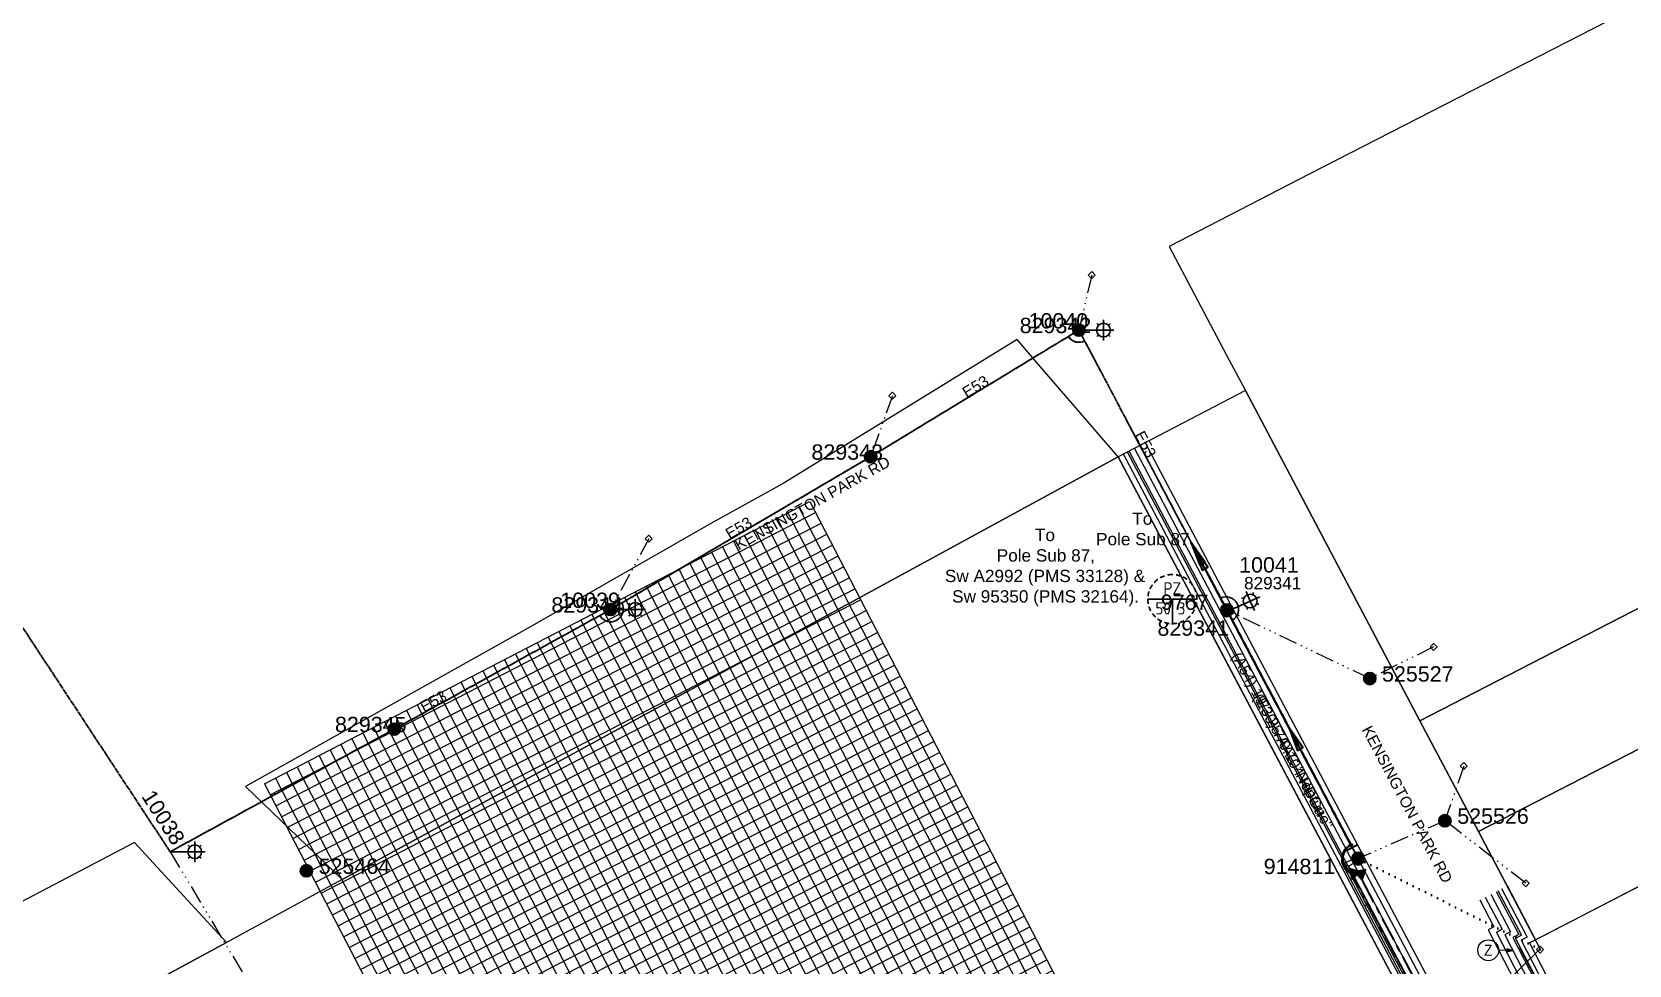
# Model space of a CAD drawing. Header units: metres. Extents: x 0 to 304202, y 0 to 6270858.
# Drawn here: x 303412.2 to 303672.4, y 6270554.1 to 6270706 of the extents above; entities that cross this region are included whole.
import ezdxf
from ezdxf import colors
from ezdxf.entities.mleader import LeaderData, LeaderLine
from ezdxf.enums import TextEntityAlignment as Align
from ezdxf.math import Vec2, Vec3

# ---------------------------------------------------------------- set-up
doc = ezdxf.new("R2010")
doc.units = ezdxf.units.M
for name, pattern in [('Cable Exist OH', [1, 1, 0]), ('Cable Exist UG', [7, 4, -1, 1, -1]), ('Cable Remove', [1, 0, -1]), ('Dash', [5, 3, -2]), ('PHANTOMX2', [6.6, 3, -0.75, 0.2, -0.75, 0.2, -0.75, 0.2, -0.75])]:
    doc.linetypes.add(name, pattern=pattern)
doc.layers.get('0').update_dxf_attribs({"color": 6})
for name, color, linetype, lineweight in [('_User Miscellaneous1', 30, 'Continuous', 13), ('_User Miscellaneous2', 31, 'Continuous', 13), ('_User_HV_Exist', 1, 'Continuous', 35), ('_User_LV_Exist', 5, 'Continuous', 35), ('Cadastre Developer_SP_NEW', 92, 'Continuous', 15), ('Cadastre Land Parcels_SP_EXT', 118, 'Continuous', 15), ('Cadastre Roads_SP_EXT', 218, 'Continuous', 15), ('Mains_HV_EXT', 13, 'Continuous', 25), ('Mains_LV_EXT', 163, 'Continuous', 25), ('Mains_SL_EXT', 131, 'Continuous', 25), ('Services_SP_EXT', 42, 'PHANTOMX2', 20), ('Services_SP_MOD', 3, 'PHANTOMX2', 20)]:
    doc.layers.add(name, color=color, linetype=linetype, lineweight=lineweight)
doc.layers.add('_User Miscellaneous10', color=252, linetype='Continuous', lineweight=13, plot=False, transparency=0.65)
doc.layers.add('_User Miscellaneous12', color=252, linetype='Continuous', lineweight=13, plot=False, transparency=0.5)
for name, color, linetype in [('Equip_SL_EXT', 7, 'Continuous'), ('Equip_SP_SL_EXT', 7, 'Continuous'), ('Mains_HV_MOD', 3, 'Continuous'), ('Mains_LV_MOD', 3, 'Continuous'), ('SupportsOH_SP_TR_HV_LV_SL_EXT', 7, 'Continuous'), ('Trench_SP_NEW', 2, 'Continuous')]:
    doc.layers.add(name, color=color, linetype=linetype)
doc.styles.add('iecARIAL', font='arial.ttf', dxfattribs={"height": 2})
doc.styles.add('IESYMBOL1', font='isocp.shx')
doc.styles.add('POLE_LABEL', font='arial.ttf', dxfattribs={"height": 2})
doc.styles.add('SL_LABEL', font='arial.ttf', dxfattribs={"height": 2})
doc.styles.add('SLCP_LABEL', font='arial.ttf', dxfattribs={"height": 2})
doc.styles.get("Standard").update_dxf_attribs({"font": 'arial.ttf'})
doc.linetypes.add('IE Trench HV', pattern='A,4,-0.4,["/",Standard,S=2,R=0,X=0.25,Y=-1],-1.6', length=6)

# ---------------------------------------------------------------- blocks, each defined once
blk = doc.blocks.new('SL_LANTERN_EXT')
at = {"flags": 9}
for tag, p in [('LRATECODE', (-7.4, 0)), ('LOUTREACHVOCAB', (-7.2, 0)), ('LOUTREACH', (-7, 0)), ('LANTNUMBER', (-6.6, 0)), ('LNEW', (-6.4, 0)), ('LMASTVOCAB', (-6.2, 0)), ('LMAST', (-6, 0)), ('LLAMPVOCAB', (-5.8, 0)), ('LLAMP', (-5.6, 0)), ('LEXIST', (-5.4, 0)), ('LCHARGE3PERCENT', (-5.2, 0)), ('LCHARGE3', (-5, 0)), ('LCHARGE2PERCENT', (-4.8, 0)), ('LCHARGE2', (-4.6, 0)), ('LCHARGE1PERCENT', (-4.4, 0)), ('LCHARGE1', (-4.2, 0)), ('LCATEGORY', (-4, 0)), ('LBRACKETVOCAB', (-3.8, 0)), ('LBRACKET', (-3.6, 0)), ('LKINGHEIGHT', (-3.4, 0)), ('CREPLACE', (-3.2, 0)), ('CREMOVE', (-3, 0)), ('CNUMBER', (-2.8, 0)), ('CNEW', (-2.6, 0)), ('CEXIST', (-2.4, 0)), ('USAGE', (-2.2, 0)), ('STATE', (-2, 0)), ('OWNED_BY', (-1.8, 0)), ('ORIENTATION', (-1.6, 0)), ('OPERATING_VOLTAGE', (-1.4, 0)), ('NO_PHASES', (-1.2, 0)), ('LANTERN_TYPE', (-1, 0)), ('LANTERN_PURPOSE', (-0.8, 0)), ('CONTROL_TYPE', (-0.6, 0)), ('CONSTRUCTED_VOLTAGE', (-0.4, 0))]:
    blk.add_attdef(tag, text='', height=0.001, rotation=270, dxfattribs=at).set_placement(p, align=Align.MIDDLE_LEFT)
at = {"style": 'SL_LABEL', "flags": 9}
blk.add_attdef('STREET_CODE', text='', height=0.001, rotation=270, dxfattribs=at).set_placement((0, 0), align=Align.MIDDLE_LEFT)
at = {"flags": 1}
blk.add_attdef('Z', (0, 0), '', height=0.001, rotation=270, dxfattribs=at)
at = {"width": 0.9}
blk.add_attdef('LNUMBER', text='', height=1, dxfattribs=at).set_placement((7, -1), align=Align.MIDDLE_LEFT)
at = {"flags": 9}
for tag, p in [('LREMOVE', (0, -7.6)), ('LREPLACE', (0, -7.8)), ('LTYPE', (0, -8)), ('LTYPEVOCAB', (0, -8.2)), ('LEGEND', (0, -8.4)), ('SUBURB', (0, -8.6)), ('STREETNAME', (0, -8.8)), ('LOCATION', (0, -9)), ('NOTES', (0, -9.2)), ('MAINTAINED_BY', (0, -9.86))]:
    blk.add_attdef(tag, text='', height=0.001, dxfattribs=at).set_placement(p, align=Align.MIDDLE_LEFT)
blk.add_attdef('OPERATED_BY', (0, -9.61), '', height=0.001, dxfattribs=at)
at = {"transparency": 33554687}
blk.add_wipeout([(5.69, 0), (5.06, -1.06), (4, -1.69), (2.94, -1.06), (2.31, 0), (2.94, 1.06), (4, 1.69), (5.06, 1.06)], dxfattribs=at)
for p, q in [((0, 0), (4, 0)), ((2.94, 1.06), (3.2, 0.8)), ((4, 1.69), (4, 0)), ((5.06, 1.06), (4.8, 0.8)), ((2.94, -1.06), (3.2, -0.8)), ((4, 0), (5.69, 0)), ((4, 0), (4, -1.69)), ((5.06, -1.06), (4.8, -0.8))]:
    blk.add_line(p, q)
blk.add_circle((4, 0), 1.12)
blk = doc.blocks.new('*U285')
at = {"width": 0.9}
blk.add_attdef('LNUMBER', text='', height=1, rotation=23.9719, dxfattribs=at).set_placement((6.8, 1.93), align=Align.MIDDLE_LEFT)
at = {"flags": 9}
for tag, p in [('LRATECODE', (-7.4, 0)), ('LOUTREACHVOCAB', (-7.2, 0)), ('LOUTREACH', (-7, 0)), ('LANTNUMBER', (-6.6, 0)), ('LNEW', (-6.4, 0)), ('LMASTVOCAB', (-6.2, 0)), ('LMAST', (-6, 0)), ('LLAMPVOCAB', (-5.8, 0)), ('LLAMP', (-5.6, 0)), ('LEXIST', (-5.4, 0)), ('LCHARGE3PERCENT', (-5.2, 0)), ('LCHARGE3', (-5, 0)), ('LCHARGE2PERCENT', (-4.8, 0)), ('LCHARGE2', (-4.6, 0)), ('LCHARGE1PERCENT', (-4.4, 0)), ('LCHARGE1', (-4.2, 0)), ('LCATEGORY', (-4, 0)), ('LBRACKETVOCAB', (-3.8, 0)), ('LBRACKET', (-3.6, 0)), ('LKINGHEIGHT', (-3.4, 0)), ('CREPLACE', (-3.2, 0)), ('CREMOVE', (-3, 0)), ('CNUMBER', (-2.8, 0)), ('CNEW', (-2.6, 0)), ('CEXIST', (-2.4, 0)), ('USAGE', (-2.2, 0)), ('STATE', (-2, 0)), ('OWNED_BY', (-1.8, 0)), ('ORIENTATION', (-1.6, 0)), ('OPERATING_VOLTAGE', (-1.4, 0)), ('NO_PHASES', (-1.2, 0)), ('LANTERN_TYPE', (-1, 0)), ('LANTERN_PURPOSE', (-0.8, 0)), ('CONTROL_TYPE', (-0.6, 0)), ('CONSTRUCTED_VOLTAGE', (-0.4, 0))]:
    blk.add_attdef(tag, text='', height=0.001, rotation=270, dxfattribs=at).set_placement(p, align=Align.MIDDLE_LEFT)
at = {"style": 'SL_LABEL', "flags": 9}
blk.add_attdef('STREET_CODE', text='', height=0.001, rotation=270, dxfattribs=at).set_placement((0, 0), align=Align.MIDDLE_LEFT)
at = {"flags": 1}
blk.add_attdef('Z', (0, 0), '', height=0.001, rotation=270, dxfattribs=at)
at = {"flags": 9}
for tag, p in [('LREMOVE', (0, -7.6)), ('LREPLACE', (0, -7.8)), ('LTYPE', (0, -8)), ('LTYPEVOCAB', (0, -8.2)), ('LEGEND', (0, -8.4)), ('SUBURB', (0, -8.6)), ('STREETNAME', (0, -8.8)), ('LOCATION', (0, -9)), ('NOTES', (0, -9.2)), ('MAINTAINED_BY', (0, -9.86))]:
    blk.add_attdef(tag, text='', height=0.001, dxfattribs=at).set_placement(p, align=Align.MIDDLE_LEFT)
blk.add_attdef('OPERATED_BY', (0, -9.61), '', height=0.001, dxfattribs=at)
at = {"transparency": 33554687}
blk.add_wipeout([(5.2, 2.31), (5.06, 1.09), (4.34, 0.08), (3.12, 0.23), (2.11, 0.94), (2.25, 2.16), (2.97, 3.17), (4.19, 3.03)], dxfattribs=at)
for p, q in [((2.97, 3.17), (3.65, 1.63)), ((4.19, 3.03), (4.06, 2.68)), ((0, 0), (3.65, 1.63)), ((2.25, 2.16), (2.6, 2.03)), ((3.12, 0.23), (3.25, 0.58)), ((3.65, 1.63), (5.2, 2.31)), ((3.65, 1.63), (4.34, 0.08)), ((5.06, 1.09), (4.71, 1.22))]:
    blk.add_line(p, q)
blk.add_circle((3.65, 1.63), 1.12)
blk = doc.blocks.new('CCP_EXT')
at = {"flags": 9}
blk.add_attdef('NOTES', text='', height=0.2, dxfattribs=at).set_placement((0, -2), align=Align.MIDDLE_LEFT)
at = {"transparency": 33554687}
blk.add_wipeout([(0, 0.57), (0.57, 0), (0, -0.57), (-0.57, 0)], dxfattribs=at)
blk.add_lwpolyline([(-0.57, 0), (0, 0.57), (0.57, 0), (0, -0.57), (-0.57, 0)])
at = {"flags": 1}
blk.add_attdef('Z', (0, 0), '', height=0.2, dxfattribs=at)
at = {"flags": 9}
for tag, p in [('CCP_TYPE', (0, 0)), ('CONSTRUCTED_VOLTAGE', (0, -0.2)), ('OPERATING_VOLTAGE', (0, -0.6)), ('ORIENTATION', (0, -0.8)), ('OWNED_BY', (0, -1)), ('STATE', (0, -1.8)), ('NO_PHASES', (0, -0.4)), ('USAGE', (0, -1.2)), ('LEGEND', (0, -1.4)), ('LIFE_SUPPORT', (0, -1.6))]:
    blk.add_attdef(tag, text='', height=0.2, dxfattribs=at).set_placement(p, align=Align.MIDDLE_LEFT)
blk = doc.blocks.new('POLE_EXT')
blk.add_hatch(color=256).paths.add_polyline_path([(-1, 0, 1), (1, 0, 1)])
blk.add_lwpolyline([(-1, 0, 1), (1, 0, 1)], format="xyb", close=True)
at = {"flags": 8}
blk.add_attdef('pNumber', text='', height=2, dxfattribs=at).set_placement((2.5, 2.5), align=Align.MIDDLE_CENTER)
at = {"style": 'POLE_LABEL', "flags": 9}
for tag, p in [('STRUCTURE_PLANT_NUMBER', (1.35, 0.03)), ('STREET_CODE', (1.35, -0.2))]:
    blk.add_attdef(tag, text='', height=0.2, dxfattribs=at).set_placement(p, align=Align.MIDDLE_LEFT)
at = {"flags": 9}
for tag, p in [('OWNED_BY', (1.35, -0.4)), ('SPECIAL_USE', (1.35, -0.8)), ('STATE', (1.35, -1)), ('cLV', (1.35, -1.4)), ('hDepth', (1.35, -1.6)), ('hDia', (1.35, -1.8)), ('cHV', (1.35, -2)), ('PARENT', (1.35, -0.6)), ('USAGE', (1.35, -1.2)), ('LBRACKET', (1.35, -2.2)), ('LExisting', (1.35, -2.4)), ('LANTNUMBER', (1.35, -2.6)), ('cLinedev', (1.35, -3.4)), ('pExisting', (1.35, -3.8)), ('pFooting', (1.35, -4.4)), ('pNew', (1.35, -4.6)), ('pRelocate', (1.35, -5)), ('pRemove', (1.35, -5.2)), ('LOther', (1.35, -2.8)), ('LRemove', (1.35, -3)), ('LEGEND', (1.35, -3.2)), ('LOCATION', (1.35, -3.6)), ('PFNUMBER', (1.35, -4)), ('NEWPFNUMBER', (1.35, -4.2)), ('pReplace', (1.35, -5.4)), ('pStay', (1.35, -5.6)), ('pType', (1.35, -5.8)), ('cspan', (1.35, -6)), ('STREETNAME', (1.35, -6.2)), ('SUBURB', (1.35, -6.4)), ('OPERATED_BY', (1.36, -7.01)), ('NOTES', (1.35, -6.6)), ('MAINTAINED_BY', (1.36, -6.81))]:
    blk.add_attdef(tag, text='', height=0.2, dxfattribs=at).set_placement(p, align=Align.MIDDLE_LEFT)
at = {"flags": 1}
blk.add_attdef('Z', (1.35, -7.33), '', height=0.2, dxfattribs=at)
blk = doc.blocks.new('SLCP_ZELL_EXT')
at = {"flags": 8}
blk.add_attdef('ASSET_NUM', text='', height=2, dxfattribs=at).set_placement((0, 6), align=Align.MIDDLE_CENTER)
for tag, flags, p in [('CONSTRUCTED_VOLTAGE', 9, (0.25, -0.5)), ('CONTROL_TYPE', 9, (0.25, -0.7)), ('OPERATING_VOLTAGE', 9, (0.25, -1.1)), ('ORIENTATION', 9, (0.25, -1.3)), ('OWNED_BY', 9, (0.25, -1.5)), ('OPERATED_BY', 9, (0.25, -1.7)), ('STATE', 9, (0.25, -2.7)), ('NO_PHASES', 9, (0.25, -0.9)), ('MAINTAINED_BY', 9, (0.25, -1.9)), ('USAGE', 9, (0.25, -2.1)), ('LOCATION', 9, (0.25, -2.3)), ('NOTES', 9, (0.25, -2.5)), ('AMP_RATING', 9, (0.25, -3.3)), ('STREETNAME', 9, (0.25, -2.9)), ('SUBURB', 9, (0.25, -3.1)), ('Z', 1, (0.25, -3.5))]:
    blk.add_attdef(tag, text='', height=0.2, dxfattribs=dict(flags=flags)).set_placement(p, align=Align.MIDDLE_LEFT)
at = {"transparency": 33554687}
blk.add_wipeout([(-0.05, 4), (-0.15, 4), (-0.25, 3.99), (-0.34, 3.99), (-0.44, 3.98), (-0.54, 3.96), (-0.64, 3.95), (-0.73, 3.93), (-0.83, 3.91), (-0.92, 3.89), (-1.02, 3.87), (-1.11, 3.84), (-1.21, 3.81), (-1.3, 3.78), (-1.39, 3.75), (-1.49, 3.71), (-1.58, 3.68), (-1.67, 3.64), (-1.75, 3.59), (-1.84, 3.55), (-1.93, 3.5), (-2.01, 3.46), (-2.1, 3.41), (-2.18, 3.35), (-2.26, 3.3), (-2.34, 3.24), (-2.42, 3.18), (-2.5, 3.12), (-2.58, 3.06), (-2.65, 3), (-2.72, 2.93), (-2.79, 2.86), (-2.86, 2.79), (-2.93, 2.72), (-3, 2.65), (-3.06, 2.58), (-3.12, 2.5), (-3.18, 2.42), (-3.24, 2.34), (-3.3, 2.26), (-3.35, 2.18), (-3.41, 2.1), (-3.46, 2.01), (-3.5, 1.93), (-3.55, 1.84), (-3.59, 1.75), (-3.64, 1.67), (-3.68, 1.58), (-3.71, 1.49), (-3.75, 1.39), (-3.78, 1.3), (-3.81, 1.21), (-3.84, 1.11), (-3.87, 1.02), (-3.89, 0.92), (-3.91, 0.83), (-3.93, 0.73), (-3.95, 0.64), (-3.96, 0.54), (-3.98, 0.44), (-3.99, 0.34), (-3.99, 0.25), (-4, 0.15), (-4, 0.05), (-4, -0.05), (-4, -0.15), (-3.99, -0.25), (-3.99, -0.34), (-3.98, -0.44), (-3.96, -0.54), (-3.95, -0.64), (-3.93, -0.73), (-3.91, -0.83), (-3.89, -0.92), (-3.87, -1.02), (-3.84, -1.11), (-3.81, -1.21), (-3.78, -1.3), (-3.75, -1.39), (-3.71, -1.49), (-3.68, -1.58), (-3.64, -1.67), (-3.59, -1.75), (-3.55, -1.84), (-3.5, -1.93), (-3.46, -2.01), (-3.41, -2.1), (-3.35, -2.18), (-3.3, -2.26), (-3.24, -2.34), (-3.18, -2.42), (-3.12, -2.5), (-3.06, -2.58), (-3, -2.65), (-2.93, -2.72), (-2.86, -2.79), (-2.79, -2.86), (-2.72, -2.93), (-2.65, -3), (-2.58, -3.06), (-2.5, -3.12), (-2.42, -3.18), (-2.34, -3.24), (-2.26, -3.3), (-2.18, -3.35), (-2.1, -3.41), (-2.01, -3.46), (-1.93, -3.5), (-1.84, -3.55), (-1.75, -3.59), (-1.67, -3.64), (-1.58, -3.68), (-1.49, -3.71), (-1.39, -3.75), (-1.3, -3.78), (-1.21, -3.81), (-1.11, -3.84), (-1.02, -3.87), (-0.92, -3.89), (-0.83, -3.91), (-0.73, -3.93), (-0.64, -3.95), (-0.54, -3.96), (-0.44, -3.98), (-0.34, -3.99), (-0.25, -3.99), (-0.15, -4), (-0.05, -4), (0.05, -4), (0.15, -4), (0.25, -3.99), (0.34, -3.99), (0.44, -3.98), (0.54, -3.96), (0.64, -3.95), (0.73, -3.93), (0.83, -3.91), (0.92, -3.89), (1.02, -3.87), (1.11, -3.84), (1.21, -3.81), (1.3, -3.78), (1.39, -3.75), (1.49, -3.71), (1.58, -3.68), (1.67, -3.64), (1.75, -3.59), (1.84, -3.55), (1.93, -3.5), (2.01, -3.46), (2.1, -3.41), (2.18, -3.35), (2.26, -3.3), (2.34, -3.24), (2.42, -3.18), (2.5, -3.12), (2.58, -3.06), (2.65, -3), (2.72, -2.93), (2.79, -2.86), (2.86, -2.79), (2.93, -2.72), (3, -2.65), (3.06, -2.58), (3.12, -2.5), (3.18, -2.42), (3.24, -2.34), (3.3, -2.26), (3.35, -2.18), (3.41, -2.1), (3.46, -2.01), (3.5, -1.93), (3.55, -1.84), (3.59, -1.75), (3.64, -1.67), (3.68, -1.58), (3.71, -1.49), (3.75, -1.39), (3.78, -1.3), (3.81, -1.21), (3.84, -1.11), (3.87, -1.02), (3.89, -0.92), (3.91, -0.83), (3.93, -0.73), (3.95, -0.64), (3.96, -0.54), (3.98, -0.44), (3.99, -0.34), (3.99, -0.25), (4, -0.15), (4, -0.05), (4, 0.05), (4, 0.15), (3.99, 0.25), (3.99, 0.34), (3.98, 0.44), (3.96, 0.54), (3.95, 0.64), (3.93, 0.73), (3.91, 0.83), (3.89, 0.92), (3.87, 1.02), (3.84, 1.11), (3.81, 1.21), (3.78, 1.3), (3.75, 1.39), (3.71, 1.49), (3.68, 1.58), (3.64, 1.67), (3.59, 1.75), (3.55, 1.84), (3.5, 1.93), (3.46, 2.01), (3.41, 2.1), (3.35, 2.18), (3.3, 2.26), (3.24, 2.34), (3.18, 2.42), (3.12, 2.5), (3.06, 2.58), (3, 2.65), (2.93, 2.72), (2.86, 2.79), (2.79, 2.86), (2.72, 2.93), (2.65, 3), (2.58, 3.06), (2.5, 3.12), (2.42, 3.18), (2.34, 3.24), (2.26, 3.3), (2.18, 3.35), (2.1, 3.41), (2.01, 3.46), (1.93, 3.5), (1.84, 3.55), (1.75, 3.59), (1.67, 3.64), (1.58, 3.68), (1.49, 3.71), (1.39, 3.75), (1.3, 3.78), (1.21, 3.81), (1.11, 3.84), (1.02, 3.87), (0.92, 3.89), (0.83, 3.91), (0.73, 3.93), (0.64, 3.95), (0.54, 3.96), (0.44, 3.98), (0.34, 3.99), (0.25, 3.99), (0.15, 4), (0.05, 4)], dxfattribs=at)
for p, q in [((-4, 0), (4, 0)), ((0, 0), (0, -4))]:
    blk.add_line(p, q)
at = {"linetype": 'Dash', "ltscale": 0.25, "flags": 128}
blk.add_lwpolyline([(-0.05, 4), (-0.15, 4), (-0.25, 3.99), (-0.34, 3.99), (-0.44, 3.98), (-0.54, 3.96), (-0.64, 3.95), (-0.73, 3.93), (-0.83, 3.91), (-0.92, 3.89), (-1.02, 3.87), (-1.11, 3.84), (-1.21, 3.81), (-1.3, 3.78), (-1.39, 3.75), (-1.49, 3.71), (-1.58, 3.68), (-1.67, 3.64), (-1.75, 3.59), (-1.84, 3.55), (-1.93, 3.5), (-2.01, 3.46), (-2.1, 3.41), (-2.18, 3.35), (-2.26, 3.3), (-2.34, 3.24), (-2.42, 3.18), (-2.5, 3.12), (-2.58, 3.06), (-2.65, 3), (-2.72, 2.93), (-2.79, 2.86), (-2.86, 2.79), (-2.93, 2.72), (-3, 2.65), (-3.06, 2.58), (-3.12, 2.5), (-3.18, 2.42), (-3.24, 2.34), (-3.3, 2.26), (-3.35, 2.18), (-3.41, 2.1), (-3.46, 2.01), (-3.5, 1.93), (-3.55, 1.84), (-3.59, 1.75), (-3.64, 1.67), (-3.68, 1.58), (-3.71, 1.49), (-3.75, 1.39), (-3.78, 1.3), (-3.81, 1.21), (-3.84, 1.11), (-3.87, 1.02), (-3.89, 0.92), (-3.91, 0.83), (-3.93, 0.73), (-3.95, 0.64), (-3.96, 0.54), (-3.98, 0.44), (-3.99, 0.34), (-3.99, 0.25), (-4, 0.15), (-4, 0.05), (-4, -0.05), (-4, -0.15), (-3.99, -0.25), (-3.99, -0.34), (-3.98, -0.44), (-3.96, -0.54), (-3.95, -0.64), (-3.93, -0.73), (-3.91, -0.83), (-3.89, -0.92), (-3.87, -1.02), (-3.84, -1.11), (-3.81, -1.21), (-3.78, -1.3), (-3.75, -1.39), (-3.71, -1.49), (-3.68, -1.58), (-3.64, -1.67), (-3.59, -1.75), (-3.55, -1.84), (-3.5, -1.93), (-3.46, -2.01), (-3.41, -2.1), (-3.35, -2.18), (-3.3, -2.26), (-3.24, -2.34), (-3.18, -2.42), (-3.12, -2.5), (-3.06, -2.58), (-3, -2.65), (-2.93, -2.72), (-2.86, -2.79), (-2.79, -2.86), (-2.72, -2.93), (-2.65, -3), (-2.58, -3.06), (-2.5, -3.12), (-2.42, -3.18), (-2.34, -3.24), (-2.26, -3.3), (-2.18, -3.35), (-2.1, -3.41), (-2.01, -3.46), (-1.93, -3.5), (-1.84, -3.55), (-1.75, -3.59), (-1.67, -3.64), (-1.58, -3.68), (-1.49, -3.71), (-1.39, -3.75), (-1.3, -3.78), (-1.21, -3.81), (-1.11, -3.84), (-1.02, -3.87), (-0.92, -3.89), (-0.83, -3.91), (-0.73, -3.93), (-0.64, -3.95), (-0.54, -3.96), (-0.44, -3.98), (-0.34, -3.99), (-0.25, -3.99), (-0.15, -4), (-0.05, -4), (0.05, -4), (0.15, -4), (0.25, -3.99), (0.34, -3.99), (0.44, -3.98), (0.54, -3.96), (0.64, -3.95), (0.73, -3.93), (0.83, -3.91), (0.92, -3.89), (1.02, -3.87), (1.11, -3.84), (1.21, -3.81), (1.3, -3.78), (1.39, -3.75), (1.49, -3.71), (1.58, -3.68), (1.67, -3.64), (1.75, -3.59), (1.84, -3.55), (1.93, -3.5), (2.01, -3.46), (2.1, -3.41), (2.18, -3.35), (2.26, -3.3), (2.34, -3.24), (2.42, -3.18), (2.5, -3.12), (2.58, -3.06), (2.65, -3), (2.72, -2.93), (2.79, -2.86), (2.86, -2.79), (2.93, -2.72), (3, -2.65), (3.06, -2.58), (3.12, -2.5), (3.18, -2.42), (3.24, -2.34), (3.3, -2.26), (3.35, -2.18), (3.41, -2.1), (3.46, -2.01), (3.5, -1.93), (3.55, -1.84), (3.59, -1.75), (3.64, -1.67), (3.68, -1.58), (3.71, -1.49), (3.75, -1.39), (3.78, -1.3), (3.81, -1.21), (3.84, -1.11), (3.87, -1.02), (3.89, -0.92), (3.91, -0.83), (3.93, -0.73), (3.95, -0.64), (3.96, -0.54), (3.98, -0.44), (3.99, -0.34), (3.99, -0.25), (4, -0.15), (4, -0.05), (4, 0.05), (4, 0.15), (3.99, 0.25), (3.99, 0.34), (3.98, 0.44), (3.96, 0.54), (3.95, 0.64), (3.93, 0.73), (3.91, 0.83), (3.89, 0.92), (3.87, 1.02), (3.84, 1.11), (3.81, 1.21), (3.78, 1.3), (3.75, 1.39), (3.71, 1.49), (3.68, 1.58), (3.64, 1.67), (3.59, 1.75), (3.55, 1.84), (3.5, 1.93), (3.46, 2.01), (3.41, 2.1), (3.35, 2.18), (3.3, 2.26), (3.24, 2.34), (3.18, 2.42), (3.12, 2.5), (3.06, 2.58), (3, 2.65), (2.93, 2.72), (2.86, 2.79), (2.79, 2.86), (2.72, 2.93), (2.65, 3), (2.58, 3.06), (2.5, 3.12), (2.42, 3.18), (2.34, 3.24), (2.26, 3.3), (2.18, 3.35), (2.1, 3.41), (2.01, 3.46), (1.93, 3.5), (1.84, 3.55), (1.75, 3.59), (1.67, 3.64), (1.58, 3.68), (1.49, 3.71), (1.39, 3.75), (1.3, 3.78), (1.21, 3.81), (1.11, 3.84), (1.02, 3.87), (0.92, 3.89), (0.83, 3.91), (0.73, 3.93), (0.64, 3.95), (0.54, 3.96), (0.44, 3.98), (0.34, 3.99), (0.25, 3.99), (0.15, 4), (0.05, 4)], close=True, dxfattribs=at)
at = {"style": 'IESYMBOL1'}
for s, p in [('PZ', (0, 1.75)), ('50', (-1.5, -1.5)), ('3', (1.5, -1.5))]:
    blk.add_text(s, height=2, dxfattribs=at).set_placement(p, align=Align.MIDDLE_CENTER)
blk = doc.blocks.new('ARROW')
h = blk.add_hatch(color=256)
h.dxf.hatch_style = 1
h.paths.add_polyline_path([(-4, 0), (0, -0.5), (0, 0.5)])
blk.add_line((-0.5, 0), (-4, 0))
at = {"flags": 128}
blk.add_lwpolyline([(-4, 0), (0, -0.5), (0, 0.5)], close=True, dxfattribs=at)
blk.add_circle((0, 0), 0.0001)
blk = doc.blocks.new('*U283')
h = blk.add_hatch(color=256)
h.dxf.hatch_style = 1
h.paths.add_polyline_path([(-2.53, 2.42), (-2.04, 0.76), (-0.84, 2.01)])
h = blk.add_hatch(color=256)
h.dxf.hatch_style = 1
edge = h.paths.add_edge_path()
edge.add_arc((2.5, 0), 0.2, 0, 360)
for p, q in [((2, -1), (2, 1)), ((2, 0), (2.5, 0))]:
    blk.add_line(p, q)
at = {"flags": 128}
blk.add_lwpolyline([(-2.53, 2.42), (-2.04, 0.76), (-0.84, 2.01)], close=True, dxfattribs=at)
blk.add_circle((2.5, 0), 0.2)
blk = doc.blocks.new('*U295')
h = blk.add_hatch(color=256)
h.dxf.hatch_style = 1
h.paths.add_polyline_path([(-1.87, 3.54), (-0.44, -0.23), (0.44, 0.23)])
blk.add_line((-0.23, 0.44), (-1.87, 3.54))
at = {"flags": 128}
blk.add_lwpolyline([(-1.87, 3.54), (-0.44, -0.23), (0.44, 0.23)], close=True, dxfattribs=at)
blk.add_circle((0, 0), 0.0001)
blk = doc.blocks.new('*U292')
h = blk.add_hatch(color=256)
h.dxf.hatch_style = 1
h.paths.add_polyline_path([(-3.34, 1.03), (-2.17, -0.24), (-1.66, 1.42)])
h = blk.add_hatch(color=256)
h.dxf.hatch_style = 1
edge = h.paths.add_edge_path()
edge.add_arc((2.5, 0), 0.2, 0, 360)
for p, q in [((2, -1), (2, 1)), ((2, 0), (2.5, 0))]:
    blk.add_line(p, q)
at = {"flags": 128}
blk.add_lwpolyline([(-3.34, 1.03), (-2.17, -0.24), (-1.66, 1.42)], close=True, dxfattribs=at)
blk.add_circle((2.5, 0), 0.2)
blk = doc.blocks.new('*U305')
at = {"transparency": 33554559}
for p, q in [((-50, 50), (50, 50)), ((-50, 50), (-50, -50)), ((-48, 50), (-48, -50)), ((-46, 50), (-46, -50)), ((-44, 50), (-44, -50)), ((-42, 50), (-42, -50)), ((-40, 50), (-40, -50)), ((-38, 50), (-38, -50)), ((-36, 50), (-36, -50)), ((-34, 50), (-34, -50)), ((-32, 50), (-32, -50)), ((-30, 50), (-30, -50)), ((-28, 50), (-28, -50)), ((-26, 50), (-26, -50)), ((-24, 50), (-24, -50)), ((-22, 50), (-22, -50)), ((-20, 50), (-20, -50)), ((-18, 50), (-18, -50)), ((-16, 50), (-16, -50)), ((-14, 50), (-14, -50)), ((-12, 50), (-12, -50)), ((-10, 50), (-10, -50)), ((-8, 50), (-8, -50)), ((-6, 50), (-6, -50)), ((-4, 50), (-4, -50)), ((-2, 50), (-2, -50)), ((0, 50), (0, -50)), ((2, 50), (2, -50)), ((4, 50), (4, -50)), ((6, 50), (6, -50)), ((8, 50), (8, -50)), ((10, 50), (10, -50)), ((12, 50), (12, -50)), ((14, 50), (14, -50)), ((16, 50), (16, -50)), ((18, 50), (18, -50)), ((20, 50), (20, -50)), ((22, 50), (22, -50)), ((24, 50), (24, -50)), ((26, 50), (26, -50)), ((28, 50), (28, -50)), ((30, 50), (30, -50)), ((32, 50), (32, -50)), ((34, 50), (34, -50)), ((36, 50), (36, -50)), ((38, 50), (38, -50)), ((40, 50), (40, -50)), ((42, 50), (42, -50)), ((44, 50), (44, -50)), ((46, 50), (46, -50)), ((48, 50), (48, -50)), ((50, 50), (50, -50)), ((-50, 48), (50, 48)), ((-50, 46), (50, 46)), ((-50, 44), (50, 44)), ((-50, 42), (50, 42)), ((-50, 40), (50, 40)), ((-50, 38), (50, 38)), ((-50, 36), (50, 36)), ((-50, 34), (50, 34)), ((-50, 32), (50, 32)), ((-50, 30), (50, 30)), ((-50, 28), (50, 28)), ((-50, 26), (50, 26)), ((-50, 24), (50, 24)), ((-50, 22), (50, 22)), ((-50, 20), (50, 20)), ((-50, 18), (50, 18)), ((-50, 16), (50, 16)), ((-50, 14), (50, 14)), ((-50, 12), (50, 12)), ((-50, 10), (50, 10)), ((-50, 8), (50, 8)), ((-50, 6), (50, 6)), ((-50, 4), (50, 4)), ((-50, 2), (50, 2)), ((-50, 0), (50, 0)), ((-50, -2), (50, -2)), ((-50, -4), (50, -4)), ((-50, -6), (50, -6)), ((-50, -8), (50, -8)), ((-50, -10), (50, -10)), ((-50, -12), (50, -12)), ((-50, -14), (50, -14)), ((-50, -16), (50, -16)), ((-50, -18), (50, -18)), ((-50, -20), (50, -20)), ((-50, -22), (50, -22)), ((-50, -24), (50, -24)), ((-50, -26), (50, -26)), ((-50, -28), (50, -28)), ((-50, -30), (50, -30)), ((-50, -32), (50, -32)), ((-50, -34), (50, -34)), ((-50, -36), (50, -36)), ((-50, -38), (50, -38)), ((-50, -40), (50, -40)), ((-50, -42), (50, -42)), ((-50, -44), (50, -44)), ((-50, -46), (50, -46)), ((-50, -48), (50, -48)), ((-50, -50), (50, -50))]:
    blk.add_line(p, q, dxfattribs=at)
blk = doc.blocks.new('*U310')
h = blk.add_hatch(color=256)
h.dxf.hatch_style = 1
h.paths.add_polyline_path([(3, 0.24), (3, -0.26), (4, -0.02)])
blk.add_line((4, -0.02), (1.75, -0.01))
at = {"flags": 128}
blk.add_lwpolyline([(3, 0.24), (3, -0.26), (4, -0.02), (3, 0.24)], dxfattribs=at)
blk.add_circle((0, 0), 1.7)
at = {"width": 0.9}
blk.add_attdef('CODE', text='', height=1.8, dxfattribs=at).set_placement((0, 0), align=Align.MIDDLE_CENTER)
at = {"flags": 1}
blk.add_attdef('Z', (0, 0), '', height=0.2, dxfattribs=at)

msp = doc.modelspace()

# ---------------------------------------------------------------- linework, layer by layer
at = {"layer": '_User Miscellaneous1'}
for p, q in [((303628.077, 6270571.749), (303625.724, 6270570.506)), ((303628.413, 6270571.112), (303626.697, 6270570.206)), ((303628.077, 6270571.749), (303628.245, 6270571.431)), ((303628.413, 6270571.112), (303628.245, 6270571.431)), ((303625.724, 6270570.506), (303629.293, 6270563.753)), ((303625.724, 6270570.506), (303626.211, 6270570.356)), ((303626.697, 6270570.206), (303626.211, 6270570.356)), ((303626.697, 6270570.206), (303629.93, 6270564.09)), ((303629.293, 6270563.753), (303629.611, 6270563.922)), ((303629.293, 6270563.753), (303642.485, 6270538.792)), ((303629.93, 6270564.09), (303629.611, 6270563.922)), ((303629.93, 6270564.09), (303643.115, 6270539.141))]:
    msp.add_line(p, q, dxfattribs=at)
at = {"layer": '_User_HV_Exist', "linetype": 'Continuous'}
msp.add_arc((303628.245, 6270571.431), 2.5, 113.2681, 295.11127, dxfattribs=at)
at = {"layer": '_User_LV_Exist', "linetype": 'Continuous'}
msp.add_arc((303628.064, 6270571.345), 2.5, 113.27186, 268.50405, dxfattribs=at)
at = {"layer": 'Cadastre Land Parcels_SP_EXT', "linetype": 'Continuous'}
for points in [[(304010.386, 6270762.295), (303961.56, 6270857.9), (303895.621, 6270824.029), (303811.005, 6270780.664), (303849.391, 6270702.558), (303758.383, 6270655.696), (303638.3, 6270593.86), (303647.849, 6270575.842), (303804.97, 6270656.652), (304010.386, 6270762.295)], [(303758.383, 6270655.696), (303849.391, 6270702.558), (303811.005, 6270780.664), (303803.979, 6270777.035), (303715.143, 6270731.471), (303620.263, 6270682.879), (303597.477, 6270671.105), (303607.261, 6270652.593), (303609.883, 6270647.632), (303638.3, 6270593.86), (303758.383, 6270655.696)], [(304055.717, 6270673.533), (304010.386, 6270762.295), (303804.97, 6270656.652), (303647.849, 6270575.842), (303657.148, 6270558.232), (303851.968, 6270659.115), (303885.585, 6270676.473), (303894.021, 6270658.478), (303920.997, 6270604.122), (304031.986, 6270661.306), (304055.717, 6270673.533)], [(303640.501, 6270539.679), (303589.155, 6270636.832), (303462.755, 6270568.062), (303443.898, 6270557.802), (303428.16, 6270549.24), (303477.615, 6270454.069), (303640.501, 6270539.679)]]:
    msp.add_lwpolyline(points, close=True, dxfattribs=at)
at = {"layer": 'Mains_HV_EXT', "linetype": 'Continuous'}
for points in [[(303581.061, 6270656.442, 0.400923), (303583.732, 6270655.727)], [(303504.702, 6270610.998, 0.9769301), (303508.302, 6270613.05)], [(303607.74, 6270610.222, 0.9728307), (303605.832, 6270613.846)]]:
    msp.add_lwpolyline(points, format="xyb", dxfattribs=at)
at = {"layer": 'Mains_LV_EXT', "linetype": 'Continuous'}
msp.add_lwpolyline([(303581.098, 6270656.384, 0.3988319), (303583.732, 6270655.727)], format="xyb", dxfattribs=at)
at = {"layer": 'Services_SP_MOD'}
msp.add_lwpolyline([(303642.392, 6270577.605), (303628.244, 6270571.431)], dxfattribs=at)

# ---------------------------------------------------------------- block references
at = {"layer": '_User Miscellaneous1'}
ref = msp.add_blockref('POLE_EXT', (303628.238, 6270571.444), dxfattribs=at)
ref.add_attrib('ASSET_NUM', '914811', dxfattribs={"layer": '0', "height": 2.5, "rotation": 0.00305, "style": 'POLE_LABEL'}).set_placement((303624.516, 6270570.167), align=Align.MIDDLE_RIGHT)
at = {"layer": '_User Miscellaneous2', "color": 6}
msp.add_blockref('*U310', (303649.44, 6270556.522), dxfattribs=at).add_auto_attribs({'CODE': 'Z'})
at = {"layer": '_User_HV_Exist'}
msp.add_blockref('*U295', (303602.876, 6270619.438), dxfattribs=at)
at = {"layer": '_User_HV_Exist', "rotation": 117.8529861326016}
msp.add_blockref('*U292', (303628.245, 6270571.431), dxfattribs=at)
at = {"layer": '_User_HV_Exist'}
ref = msp.add_blockref('POLE_EXT', (303628.238, 6270571.444), dxfattribs=at)
ref.add_attrib('ASSET_NUM', '914811', dxfattribs={"layer": '0', "height": 2.5, "rotation": 0.00305, "style": 'POLE_LABEL'}).set_placement((303624.516, 6270570.167), align=Align.MIDDLE_RIGHT)
at = {"layer": '_User_LV_Exist'}
for name, p, rotation in [('ARROW', (303618.82, 6270589.267), 298.1432884646027), ('*U283', (303628.245, 6270571.431), 117.8567431476692)]:
    msp.add_blockref(name, p, dxfattribs=dict(at, rotation=rotation))
ref = msp.add_blockref('POLE_EXT', (303628.238, 6270571.444), dxfattribs=at)
ref.add_attrib('ASSET_NUM', '914811', dxfattribs={"layer": '0', "height": 2.5, "rotation": 0.00305, "style": 'POLE_LABEL'}).set_placement((303624.516, 6270570.167), align=Align.MIDDLE_RIGHT)
at = {"layer": 'Services_SP_EXT'}
for p in [(303584.862, 6270666.441), (303552.388, 6270646.778)]:
    msp.add_blockref('CCP_EXT', p, dxfattribs=at)
at = {"layer": 'SupportsOH_SP_TR_HV_LV_SL_EXT'}
ref = msp.add_blockref('POLE_EXT', (303548.853, 6270636.864), dxfattribs=at)
ref.add_attrib('ASSET_NUM', '829343', dxfattribs={"layer": '0', "height": 2.5, "rotation": 359.98243, "style": 'POLE_LABEL'}).set_placement((303550.853, 6270637.614), align=Align.MIDDLE_RIGHT)
ref = msp.add_blockref('POLE_EXT', (303630.136, 6270600.753), dxfattribs=at)
ref.add_attrib('ASSET_NUM', '525527', dxfattribs={"layer": '0', "height": 2.5, "rotation": 0.00994, "style": 'POLE_LABEL'}).set_placement((303632.136, 6270601.503), align=Align.MIDDLE_LEFT)
ref = msp.add_blockref('POLE_EXT', (303471.239, 6270592.513), dxfattribs=at)
ref.add_attrib('ASSET_NUM', '829345', dxfattribs={"layer": '0', "height": 2.5, "rotation": 359.94039, "style": 'POLE_LABEL'}).set_placement((303473.239, 6270593.263), align=Align.MIDDLE_RIGHT)
ref = msp.add_blockref('POLE_EXT', (303642.392, 6270577.605), dxfattribs=at)
ref.add_attrib('ASSET_NUM', '525526', dxfattribs={"layer": '0', "height": 2.5, "style": 'POLE_LABEL'}).set_placement((303644.392, 6270578.355), align=Align.MIDDLE_LEFT)
ref = msp.add_blockref('POLE_EXT', (303456.924, 6270569.452), dxfattribs=at)
ref.add_attrib('ASSET_NUM', '525464', dxfattribs={"layer": '0', "height": 2.5, "style": 'POLE_LABEL'}).set_placement((303458.924, 6270570.202), align=Align.MIDDLE_LEFT)

# ---------------------------------------------------------------- texts
at = {"layer": '_User Miscellaneous10', "lineweight": 0, "insert": (303617.881, 6270588.813), "char_height": 1.75, "attachment_point": 2, "rotation": 298.17741}
msp.add_mtext('\\A1;({\\A0;E30) 7/0.104 HDCu}', dxfattribs=at)
at = {"layer": '_User_HV_Exist', "lineweight": 0, "insert": (303616.726, 6270591.082), "char_height": 1.75, "attachment_point": 2, "rotation": 298.17741}
msp.add_mtext('\\A1;(A54) {\\A0;19/3.25 AAC "Neptune"}  ', dxfattribs=at)
at = {"layer": '_User_LV_Exist', "insert": (303593.001, 6270627.775), "char_height": 2, "attachment_point": 1}
msp.add_mtext('\\pi-1.5457;To\\P\\pi-7.4407;Pole Sub 87', dxfattribs=at)
at = {"layer": 'Cadastre Roads_SP_EXT'}
for rotation, p in [(29.16468, (303527.335, 6270621.582)), (297.85639, (303628.8, 6270592.453))]:
    msp.add_text('KENSINGTON PARK RD', height=1.8, rotation=rotation, dxfattribs=at).set_placement(p)
at = {"layer": 'Mains_LV_EXT'}
for rotation, p in [(31.29363, (303564.471, 6270646.357)), (297.85574, (303591.775, 6270640.444)), (30.42346, (303525.872, 6270623.368)), (28.91722, (303476.083, 6270595.188))]:
    msp.add_text('E53', height=1.8, rotation=rotation, dxfattribs=at).set_placement(p)

# ---------------------------------------------------------------- next in the draw order: linework, layer by layer
at = {"layer": 'Services_SP_EXT'}
msp.add_lwpolyline([(303552.388, 6270646.778), (303548.853, 6270636.864)], dxfattribs=at)

# ---------------------------------------------------------------- next in the draw order: block references
at = {"layer": 'Equip_SP_SL_EXT'}
ref = msp.add_blockref('SL_LANTERN_EXT', (303582.771, 6270657.481), dxfattribs=at)
ref.add_attrib('ASSET_NUM', '10040', dxfattribs={"layer": '0', "height": 2.5, "rotation": 359.97061, "style": 'iecARIAL'}).set_placement((303584.271, 6270658.981), align=Align.MIDDLE_RIGHT)
ref = msp.add_blockref('*U285', (303607.011, 6270611.736), dxfattribs=at)
ref.add_attrib('ASSET_NUM', '10041', dxfattribs={"layer": '0', "height": 2.5, "style": 'iecARIAL'}).set_placement((303618.574, 6270619.258), align=Align.MIDDLE_RIGHT)
ref = msp.add_blockref('SL_LANTERN_EXT', (303506.492, 6270611.987), dxfattribs=at)
ref.add_attrib('ASSET_NUM', '10039', dxfattribs={"layer": '0', "height": 2.5, "rotation": 359.98368, "style": 'iecARIAL'}).set_placement((303507.992, 6270613.487), align=Align.MIDDLE_RIGHT)
ref = msp.add_blockref('SL_LANTERN_EXT', (303434.741, 6270572.552), dxfattribs=at)
ref.add_attrib('ASSET_NUM', '10038', dxfattribs={"layer": '0', "height": 2.5, "rotation": 302.39622, "style": 'iecARIAL'}).set_placement((303436.241, 6270574.052), align=Align.MIDDLE_RIGHT)
at = {"layer": 'Services_SP_EXT'}
for p in [(303512.699, 6270623.508), (303640.528, 6270605.903), (303645.451, 6270586.506), (303655.535, 6270567.43), (303657.89, 6270556.62)]:
    msp.add_blockref('CCP_EXT', p, dxfattribs=at)

# ---------------------------------------------------------------- next in the draw order: linework, layer by layer
at = {"layer": '_User Miscellaneous1', "linetype": 'Cable Exist OH'}
msp.add_lwpolyline([(303606.882, 6270611.858), (303628.245, 6270571.431)], dxfattribs=at)
at = {"layer": '_User Miscellaneous10', "flags": 128}
for points in [[(303649.845, 6270565.636), (303653.083, 6270559.505), (303652.116, 6270559.005), (303666.433, 6270531.241)], [(303650.73, 6270566.103), (303654.438, 6270559.081), (303653.463, 6270558.576), (303667.13, 6270532.07)], [(303651.614, 6270566.57), (303655.793, 6270558.656), (303654.809, 6270558.147), (303667.827, 6270532.9)], [(303652.498, 6270567.037), (303657.148, 6270558.232), (303656.155, 6270557.718), (303668.525, 6270533.73)], [(303648.077, 6270564.702), (303650.373, 6270560.354), (303649.424, 6270559.862), (303665.038, 6270529.581)], [(303648.961, 6270565.169), (303651.728, 6270559.93), (303650.77, 6270559.434), (303665.736, 6270530.411)]]:
    msp.add_lwpolyline(points, dxfattribs=at)
at = {"layer": '_User Miscellaneous10', "color": 4, "flags": 128}
msp.add_lwpolyline([(303650.995, 6270566.243), (303654.844, 6270558.953), (303653.866, 6270558.447), (303667.339, 6270532.319)], dxfattribs=at)
at = {"layer": '_User_HV_Exist', "linetype": 'Cable Exist UG', "flags": 128}
msp.add_lwpolyline([(303671.075, 6270490.63), (303659.937, 6270512.065), (303644.558, 6270538.422), (303628.893, 6270567.992), (303628.893, 6270567.992)], dxfattribs=at)
at = {"layer": '_User_LV_Exist', "linetype": 'Cable Exist UG', "ltscale": 0.9}
msp.add_lwpolyline([(303671.613, 6270487.426), (303659.241, 6270511.235), (303643.206, 6270538.841), (303627.6, 6270568.37)], dxfattribs=at)
at = {"layer": 'Cadastre Developer_SP_NEW'}
for q in [(303880.975, 6270674.136), (303668.525, 6270533.73)]:
    msp.add_line((303656.155, 6270557.718), q, dxfattribs=at)
at = {"layer": 'Cadastre Roads_SP_EXT', "linetype": 'Continuous'}
for points in [[(303576.153, 6270651.954), (303572.727, 6270655.938), (303565.914, 6270651.743), (303534.616, 6270632.477), (303522.829, 6270626.016), (303493.73, 6270609.344), (303446.993, 6270583.179), (303454.126, 6270576.339), (303462.755, 6270568.062), (303589.155, 6270636.832), (303581.687, 6270645.517), (303576.153, 6270651.954)], [(303638.3, 6270593.86), (303609.883, 6270647.632), (303598.457, 6270641.679), (303589.155, 6270636.832), (303640.501, 6270539.679), (303648.336, 6270547.358), (303657.917, 6270556.746), (303647.849, 6270575.842), (303638.3, 6270593.86)], [(303391.179, 6270530.65), (303401.881, 6270536.042), (303428.16, 6270549.24), (303443.898, 6270557.802), (303436.322, 6270566.032), (303428.956, 6270574.034), (303366.465, 6270541.355), (303374.598, 6270522.266), (303391.179, 6270530.65)]]:
    msp.add_lwpolyline(points, close=True, dxfattribs=at)
at = {"layer": 'Mains_HV_EXT', "linetype": 'Cable Exist OH'}
for points in [[(303506.492, 6270611.987), (303548.853, 6270636.864), (303582.771, 6270657.481)], [(303380.2, 6270654.942), (303411.877, 6270607.295), (303434.741, 6270572.552)], [(303434.741, 6270572.552), (303471.239, 6270592.513), (303506.492, 6270611.987)]]:
    msp.add_lwpolyline(points, dxfattribs=at)
at = {"layer": 'Mains_HV_MOD', "linetype": 'Cable Exist OH'}
msp.add_lwpolyline([(303606.882, 6270611.858), (303628.245, 6270571.431), (303628.245, 6270571.431), (303628.245, 6270571.431), (303628.245, 6270571.431), (303628.245, 6270571.431)], dxfattribs=at)
at = {"layer": 'Mains_LV_EXT', "linetype": 'Cable Exist OH'}
for points in [[(303582.771, 6270657.481), (303548.853, 6270636.864)], [(303548.853, 6270636.864), (303506.492, 6270611.987)], [(303506.492, 6270611.987), (303471.239, 6270592.513), (303434.741, 6270572.552)]]:
    msp.add_lwpolyline(points, dxfattribs=at)
at = {"layer": 'Mains_LV_MOD', "linetype": 'Cable Exist OH'}
msp.add_lwpolyline([(303606.882, 6270611.858), (303628.245, 6270571.431)], dxfattribs=at)
at = {"layer": 'Mains_SL_EXT', "linetype": 'Cable Exist OH'}
for points in [[(303506.492, 6270611.987), (303548.853, 6270636.864), (303582.771, 6270657.481)], [(303380.2, 6270654.942), (303411.877, 6270607.295), (303434.741, 6270572.552)], [(303434.741, 6270572.552), (303471.239, 6270592.513), (303506.492, 6270611.987)]]:
    msp.add_lwpolyline(points, dxfattribs=at)
at = {"layer": 'Services_SP_EXT'}
for points in [[(303584.862, 6270666.441), (303582.771, 6270657.481)], [(303512.699, 6270623.508), (303506.492, 6270611.987)], [(303640.528, 6270605.903), (303630.136, 6270600.753), (303606.882, 6270611.858)], [(303645.451, 6270586.506), (303642.392, 6270577.605)], [(303655.535, 6270567.43), (303642.392, 6270577.605)], [(303434.741, 6270572.552), (303449.314, 6270548.245), (303469.556, 6270514.682), (303484.239, 6270521.757)]]:
    msp.add_lwpolyline(points, dxfattribs=at)
at = {"layer": 'Services_SP_MOD', "linetype": 'Cable Remove', "lineweight": 40}
msp.add_lwpolyline([(303657.89, 6270556.62), (303628.244, 6270571.431)], dxfattribs=at)
at = {"layer": 'Trench_SP_NEW', "linetype": 'IE Trench HV', "flags": 128}
msp.add_lwpolyline([(303654.606, 6270557.012), (303667.339, 6270532.319), (303675.465, 6270529.779)], dxfattribs=at)

# ---------------------------------------------------------------- next in the draw order: block references
at = {"layer": '_User Miscellaneous12', "rotation": 27.37637955238872}
msp.add_blockref('*U305', (303517.515, 6270562.182), dxfattribs=at)
at = {"layer": '_User_HV_Exist'}
ref = msp.add_blockref('POLE_EXT', (303606.882, 6270611.858), dxfattribs=at)
ref.add_attrib('ASSET_NUM', '829341', dxfattribs={"layer": 'SupportsOH_SP_TR_HV_LV_SL_EXT', "height": 2, "style": 'POLE_LABEL'}).set_placement((303614.324, 6270616.281), align=Align.MIDDLE_CENTER)
at = {"layer": 'SupportsOH_SP_TR_HV_LV_SL_EXT'}
ref = msp.add_blockref('POLE_EXT', (303582.771, 6270657.481), dxfattribs=at)
ref.add_attrib('ASSET_NUM', '829342', dxfattribs={"layer": '0', "height": 2.5, "rotation": 0.02831, "style": 'POLE_LABEL'}).set_placement((303584.771, 6270658.231), align=Align.MIDDLE_RIGHT)
ref = msp.add_blockref('POLE_EXT', (303506.492, 6270611.987), dxfattribs=at)
ref.add_attrib('ASSET_NUM', '829344', dxfattribs={"layer": '0', "height": 2.5, "rotation": 0.00458, "style": 'POLE_LABEL'}).set_placement((303508.492, 6270612.737), align=Align.MIDDLE_RIGHT)
ref = msp.add_blockref('POLE_EXT', (303606.882, 6270611.858), dxfattribs=at)
ref.add_attrib('ASSET_NUM', '829341', dxfattribs={"layer": '0', "height": 2.5, "style": 'POLE_LABEL'}).set_placement((303607.205, 6270608.964), align=Align.MIDDLE_RIGHT)

# ---------------------------------------------------------------- next in the draw order: block references
at = {"layer": 'Equip_SL_EXT'}
ref = msp.add_blockref('SLCP_ZELL_EXT', (303597.981, 6270613.677), dxfattribs=at)
ref.add_attrib('ASSET_NUM', '9767', dxfattribs={"layer": '0', "height": 2.5, "style": 'SLCP_LABEL'}).set_placement((303599.981, 6270614.427), align=Align.TOP_CENTER)

# ---------------------------------------------------------------- next in the draw order: linework, layer by layer
at = {"layer": '_User Miscellaneous1', "linetype": 'Cable Exist OH'}
msp.add_lwpolyline([(303606.882, 6270611.858), (303582.771, 6270657.481)], dxfattribs=at)
at = {"layer": '_User Miscellaneous10', "flags": 128}
for points in [[(303645.911, 6270538.004), (303610.779, 6270604.478), (303592.692, 6270638.701)], [(303647.263, 6270537.585), (303611.663, 6270604.945), (303593.576, 6270639.168)], [(303640.501, 6270539.679), (303607.242, 6270602.609), (303589.155, 6270636.832)], [(303641.853, 6270539.26), (303608.126, 6270603.076), (303590.039, 6270637.299)], [(303643.206, 6270538.841), (303609.01, 6270603.544), (303590.923, 6270637.767)], [(303644.558, 6270538.422), (303609.894, 6270604.011), (303591.807, 6270638.234)]]:
    msp.add_lwpolyline(points, dxfattribs=at)
at = {"layer": '_User Miscellaneous10', "color": 4, "flags": 128}
msp.add_lwpolyline([(303642.8, 6270538.967), (303608.745, 6270603.403), (303590.658, 6270637.626)], dxfattribs=at)
at = {"layer": '_User_HV_Exist', "linetype": 'Cable Exist OH', "flags": 128}
msp.add_lwpolyline([(303627.077, 6270573.641), (303606.882, 6270611.858), (303602.608, 6270619.946)], dxfattribs=at)
at = {"layer": '_User_LV_Exist', "linetype": 'Cable Exist OH', "ltscale": 0.9}
msp.add_lwpolyline([(303603.293, 6270618.641), (303606.882, 6270611.858), (303627.076, 6270573.641)], dxfattribs=at)
at = {"layer": 'Cadastre Developer_SP_NEW', "linetype": 'Continuous'}
msp.add_lwpolyline([(303640.501, 6270539.679), (303589.155, 6270636.832), (303462.755, 6270568.062), (303443.898, 6270557.802), (303428.16, 6270549.24), (303477.615, 6270454.069), (303640.501, 6270539.679)], close=True, dxfattribs=at)
at = {"layer": 'Mains_HV_EXT', "linetype": 'Cable Exist OH'}
msp.add_lwpolyline([(303582.771, 6270657.481), (303606.882, 6270611.858)], dxfattribs=at)
at = {"layer": 'Mains_LV_EXT', "linetype": 'Cable Exist OH'}
msp.add_lwpolyline([(303606.882, 6270611.858), (303582.771, 6270657.481)], dxfattribs=at)
at = {"layer": 'Mains_SL_EXT', "linetype": 'Cable Exist OH'}
msp.add_lwpolyline([(303582.771, 6270657.481), (303606.882, 6270611.858)], dxfattribs=at)

# ---------------------------------------------------------------- next in the draw order: block references
at = {"layer": '_User_LV_Exist', "rotation": 298.1432884646027}
msp.add_blockref('ARROW', (303603.297, 6270618.642), dxfattribs=at)

# ---------------------------------------------------------------- next in the draw order: texts
at = {"layer": '_User_HV_Exist', "insert": (303577.15, 6270625.126), "char_height": 2, "attachment_point": 1}
msp.add_mtext('\\pi-1.5457;To\\P\\pi-7.7681;Pole Sub 87,\\P\\pi-16.212;Sw A2992 (PMS 33128) &\\P\\pi-15.036;Sw 95350 (PMS 32164).', dxfattribs=at)

# ---------------------------------------------------------------- next in the draw order: leaders
at = {"layer": 'Cadastre Developer_SP_NEW'}
ml = msp.add_multileader_mtext('Standard', dxfattribs=at)
ml.set_content('{\\C7;CONSTRUCTED UNDER URS18369}', color=256)
ml.set_leader_properties()
ml.build(insert=Vec2(0, 0))
ml.multileader.update_dxf_attribs({"leader_type": 2, "has_text_frame": 1, "text_left_attachment_type": 2, "text_right_attachment_type": 2, "dogleg_length": 0.01})
ctx = ml.context
ctx.base_point, ctx.char_height, ctx.plane_origin, ctx.plane_x_axis, ctx.plane_y_axis = Vec3(303910.719, 6270584.601), 1.8, Vec3(305059.721, 6271101.545), Vec3(0.8878186, 0.4601935), Vec3(-0.4601935, 0.8878186)
ctx.left_attachment, ctx.right_attachment, ctx.text_align_type = 2, 2, 1
notes = []
notes.append((ctx, [(0, (0, 0, 0), (0, 0), (1, 0), 1, [])]))
ctx.mtext.insert, ctx.mtext.text_direction, ctx.mtext.rotation, ctx.mtext.width, ctx.mtext.alignment, ctx.mtext.flow_direction = Vec3(303920.971, 6270592.672), Vec3(0.8878186, 0.4601935), 0.4782132, 23.5182, 2, 5
ctx.mtext.has_bg_fill, ctx.mtext.bg_color, ctx.mtext.bg_scale_factor, ctx.mtext.bg_transparency, ctx.mtext.use_window_bg_color = 1, -1073741824, 2, 0, 1
for ctx, leaders in notes:
    for number, flags, end, landing, length, lines in leaders:
        leader = LeaderData()
        leader.index, (leader.has_last_leader_line, leader.has_dogleg_vector, leader.attachment_direction) = number, flags
        leader.last_leader_point, leader.dogleg_vector, leader.dogleg_length = Vec3(end), Vec3(landing), length
        for number, points, colour, breaks in lines:
            line = LeaderLine()
            line.index, line.vertices, line.color, line.breaks = number, Vec3.list(points), colors.encode_raw_color(colour), breaks
            leader.lines.append(line)
        ctx.leaders.append(leader)

doc.saveas('drawing.dxf')
